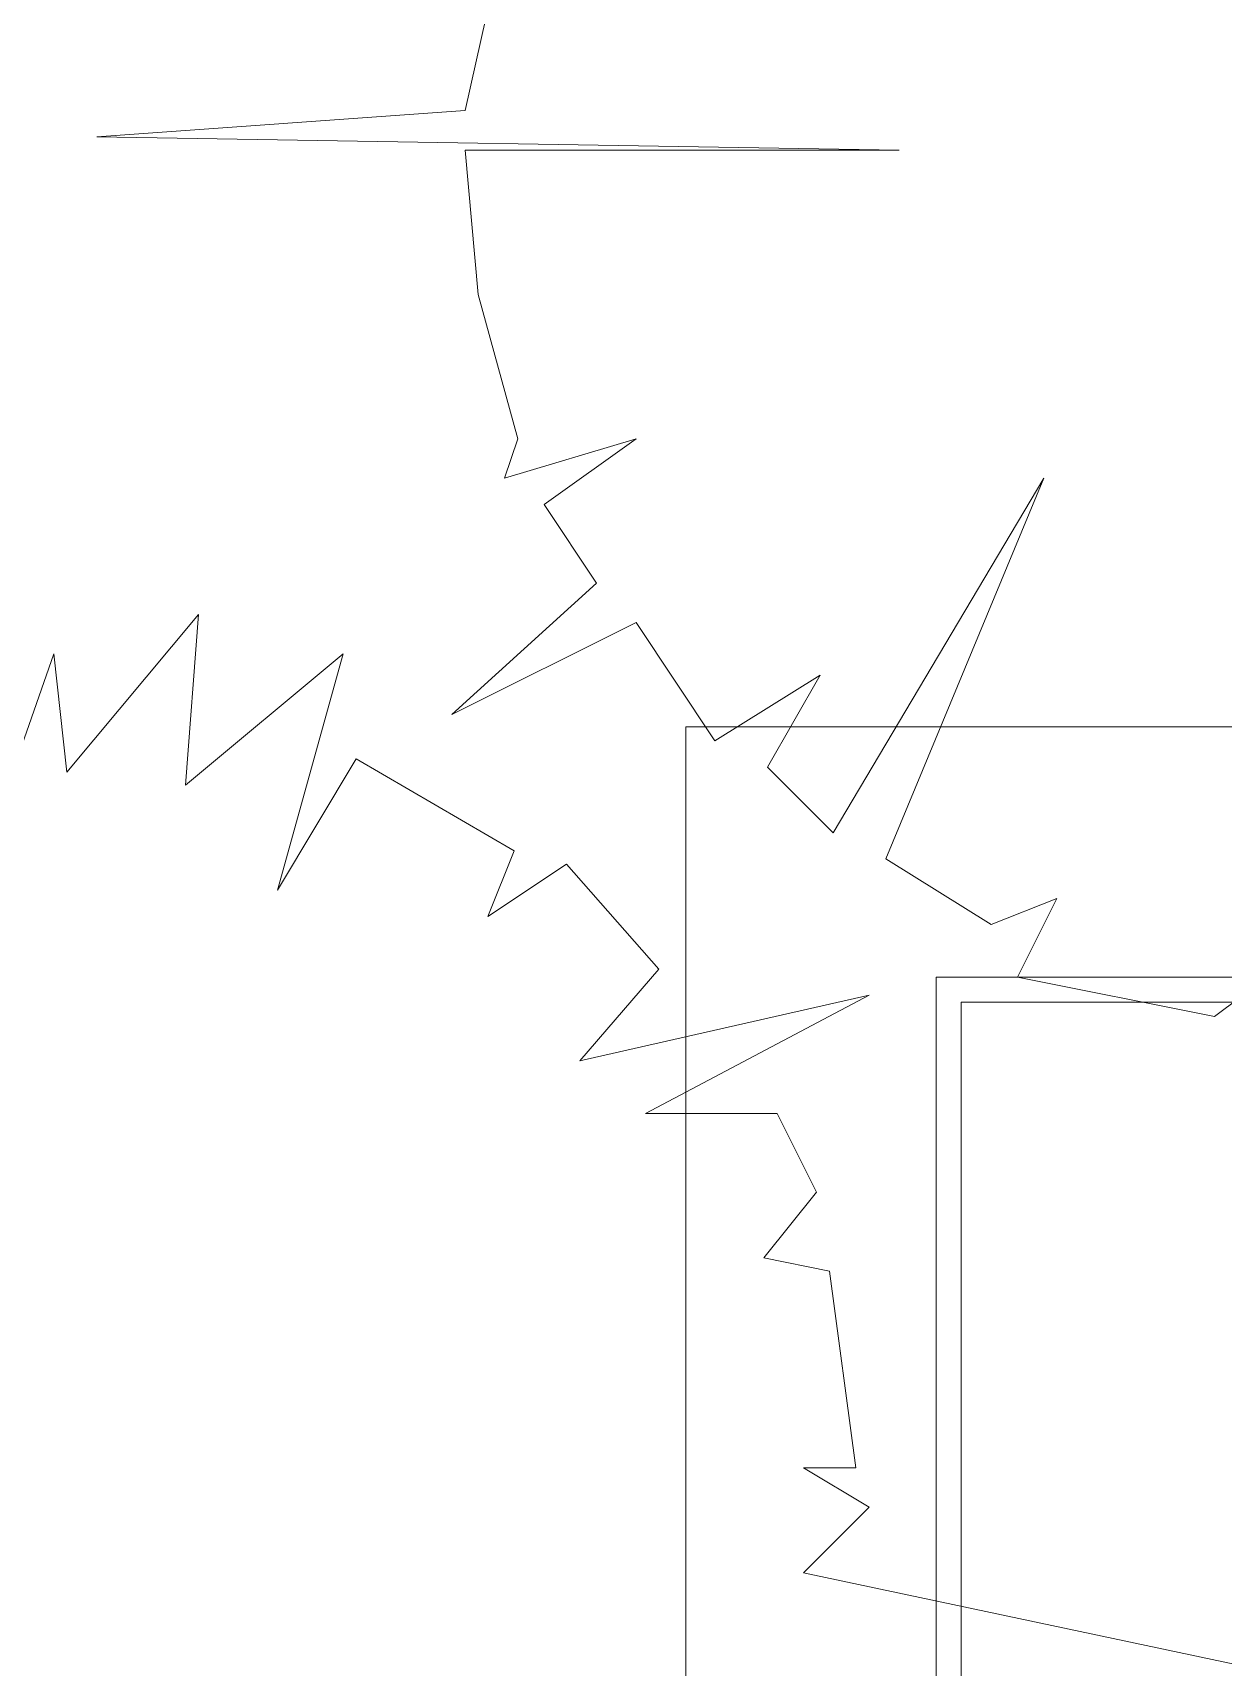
# Model space of a CAD drawing. Header units: millimetres. Extents: x 46079 to 131409, y 40831 to 60403.
# Drawn here: x 119133 to 119608, y 55011 to 55664 of the extents above; entities that cross this region are included whole.
import ezdxf

# ---------------------------------------------------------------- set-up
doc = ezdxf.new("R2010")
doc.units = ezdxf.units.MM
for name, color, linetype, lineweight in [('A-WALL', 113, 'Continuous', 18), ('G-IMPT', 8, 'Continuous', 18), ('L-PLNT-1', 253, 'Continuous', 18)]:
    doc.layers.add(name, color=color, linetype=linetype, lineweight=lineweight)

# ---------------------------------------------------------------- blocks, each defined once
blk = doc.blocks.new('CAY MAI VAN PHUC - CAY DUC SOC_dwg-2256080-TKCS_BỂ NƯỚC NGẦM - MẶT BẰNG NẮP BỂ')
at = {"layer": 'G-IMPT', "flags": 128}
for points in [[(-13.75, 346.59), (-60.3, 479.48), (-66.95, 419.68), (-133.46, 499.42), (-126.81, 413.04), (-206.61, 479.48), (-173.36, 359.88), (-213.26, 426.33), (-293.07, 379.82), (-279.77, 346.59), (-319.67, 373.17), (-366.22, 320.02), (-326.32, 273.51), (-472.63, 306.73), (-359.57, 246.93), (-426.08, 246.93), (-446.03, 207.06), (-419.43, 173.84), (-452.68, 167.2), (-465.98, 67.53), (-439.38, 67.53), (-472.63, 47.6), (-439.38, 14.37), (-878.31, -78.65)], [(86.01, -444.09), (112.61, -464.03), (212.36, -444.09), (192.41, -404.23), (225.66, -417.52), (278.87, -384.29), (199.06, -191.6), (305.47, -371), (338.72, -337.78), (312.12, -291.27), (365.32, -324.49), (405.23, -264.69), (498.33, -311.2), (425.18, -244.76), (451.78, -204.89), (405.23, -171.67), (471.73, -191.6), (465.08, -171.67), (485.03, -98.58), (491.68, -25.49), (272.22, -25.49), (677.89, -18.85), (491.68, -5.56), (478.38, 54.24)]]:
    blk.add_lwpolyline(points, dxfattribs=at)
blk = doc.blocks.new('CAY MAI VAN PHUC - CAY BONG TRANG-2256527-TKCS_BỂ NƯỚC NGẦM - MẶT BẰNG NẮP BỂ')
at = {"extrusion": (0, 0, -1), "xscale": 0.7894736842105263, "yscale": 0.7894736842105263, "zscale": -0.7894736842105263, "rotation": 180}
blk.add_blockref('CAY MAI VAN PHUC - CAY DUC SOC_dwg-2256080-TKCS_BỂ NƯỚC NGẦM - MẶT BẰNG NẮP BỂ', (0, 0), dxfattribs=at)

msp = doc.modelspace()

# ---------------------------------------------------------------- linework, layer by layer
at = {"layer": 'A-WALL'}
for p, q in [((119393.27, 55386.31), (121393.35, 55386.31)), ((119393.27, 53311.94), (119393.27, 55386.31)), ((119893.35, 55286.31), (119493.27, 55286.31)), ((119493.27, 53311.94), (119493.27, 55286.31)), ((119883.35, 55276.31), (119503.27, 55276.31)), ((119503.27, 55276.31), (119503.27, 53311.94))]:
    msp.add_line(p, q, dxfattribs=at)

# ---------------------------------------------------------------- block references
at = {"layer": 'L-PLNT-1', "rotation": 180}
for p in [(119693.35, 55636.94), (119093.35, 55036.94)]:
    msp.add_blockref('CAY MAI VAN PHUC - CAY BONG TRANG-2256527-TKCS_BỂ NƯỚC NGẦM - MẶT BẰNG NẮP BỂ', p, dxfattribs=at)

doc.saveas('drawing.dxf')
